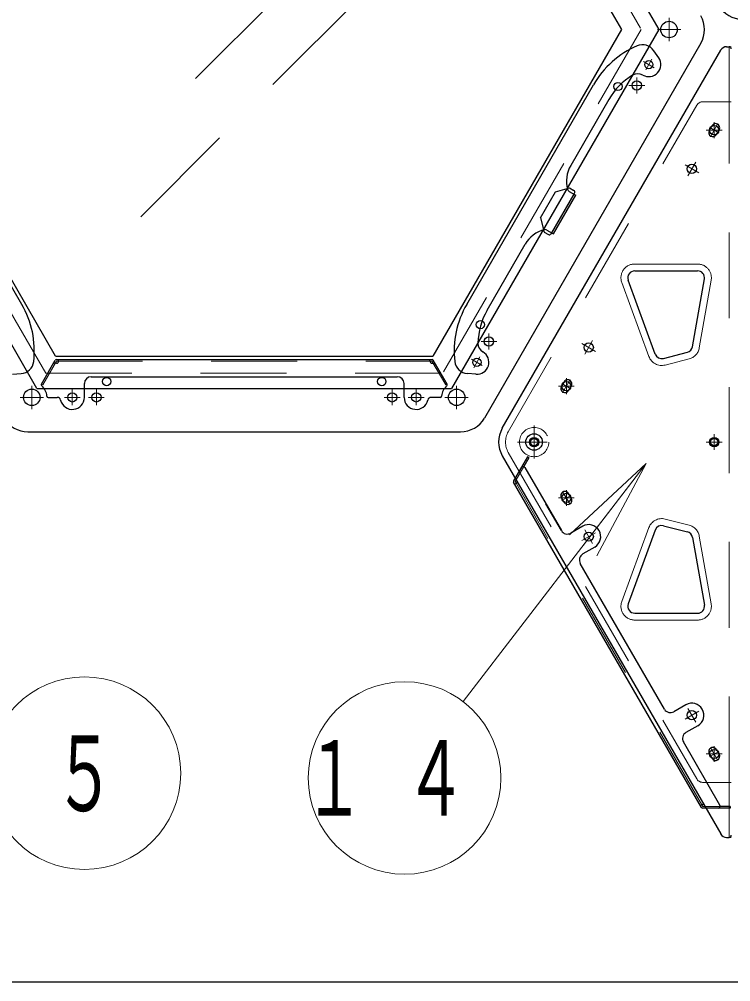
# Model space of a CAD drawing. Units: millimetres on the paper, scale 1:50. Extents: x -385 to 840, y 0 to 267.
# Drawn here: x 192.46 to 213.15, y 56.82 to 84.82 of the extents above; entities that cross this region are included whole.
import ezdxf
from ezdxf.enums import TextEntityAlignment as Align

# ---------------------------------------------------------------- set-up
doc = ezdxf.new("R2010")
doc.units = ezdxf.units.MM
doc.linetypes.add('USER1', pattern=[4.5, 2.5, -2])
doc.linetypes.add('USER2', pattern=[6, 3, -1, 1, -1])
doc.layers.add('1_50', color=7, linetype='Continuous', lineweight=25)
doc.styles.add('ＭＳ ゴシック', font='')
doc.styles.get('ＭＳ ゴシック').set_extended_font_data('MS Gothic')

msp = doc.modelspace()

# ---------------------------------------------------------------- linework, layer by layer
at = {"layer": '1_50', "color": 4}
for p, q in [((205.032, 94.957), (211.06, 84.517)), ((204.49, 94.017), (209.974, 84.517)), ((192.977, 74.077), (186.95, 84.517)), ((193.52, 75.017), (188.035, 84.517)), ((209.974, 84.517), (204.49, 75.017)), ((211.06, 84.517), (205.032, 74.077)), ((193.52, 75.017), (204.49, 75.017)), ((192.977, 74.077), (205.032, 74.077))]:
    msp.add_line(p, q, dxfattribs=at)
at = {"layer": '1_50', "color": 4, "linetype": 'USER1', "lineweight": 13}
for p, q in [((204.778, 94.517), (210.552, 84.517)), ((193.231, 74.517), (187.458, 84.517)), ((210.552, 84.517), (204.778, 74.517)), ((213.105, 84.017), (213.105, 82.417)), ((213.105, 84.017), (213.169, 84.017)), ((212.342, 82.417), (213.169, 82.417)), ((213.105, 62.617), (213.105, 82.417)), ((206.683, 72.817), (212.168, 82.317)), ((210.361, 77.696), (212.191, 77.696)), ((210.772, 75.007), (209.985, 77.158)), ((212.238, 75.255), (212.585, 77.226)), ((211.248, 74.757), (211.944, 74.936)), ((193.231, 74.517), (204.778, 74.517)), ((206.683, 72.217), (212.168, 62.717)), ((210.772, 70.027), (209.985, 67.876)), ((211.248, 70.277), (211.944, 70.098)), ((212.238, 69.78), (212.585, 67.808)), ((210.361, 67.339), (212.191, 67.339)), ((212.342, 62.617), (213.169, 62.617)), ((213.105, 62.617), (213.105, 61.017))]:
    msp.add_line(p, q, dxfattribs=at)
at = {"layer": '1_50'}
for p, q in [((197.584, 83.097), (204.883, 90.395)), ((199.838, 82.918), (203.802, 86.882)), ((195.993, 79.073), (198.29, 81.37)), ((80.225, 56.817), (240.786, 56.817))]:
    msp.add_line(p, q, dxfattribs=at)
at = {"layer": '1_50', "linetype": 'USER2', "lineweight": 13}
for p, q in [((211.36, 84.857), (211.36, 84.177)), ((211.7, 84.517), (211.02, 84.517)), ((192.827, 74.157), (192.827, 73.477)), ((205.182, 74.157), (205.182, 73.477)), ((193.167, 73.817), (192.487, 73.817)), ((205.522, 73.817), (204.842, 73.817)), ((207.434, 72.996), (207.434, 72.039)), ((206.955, 72.517), (207.817, 72.517))]:
    msp.add_line(p, q, dxfattribs=at)
at = {"layer": '1_50', "color": 131}
for p, q in [((212.284, 84.117), (205.991, 73.217)), ((213.034, 84.017), (213.109, 84.017)), ((206.51, 72.917), (212.861, 83.917)), ((210.361, 77.496), (212.191, 77.496)), ((210.96, 75.076), (210.173, 77.227)), ((212.041, 75.289), (212.388, 77.261)), ((211.198, 74.951), (211.894, 75.13)), ((192.712, 72.817), (205.298, 72.817)), ((206.51, 72.117), (212.861, 61.117)), ((211.198, 70.083), (211.894, 69.904)), ((210.96, 69.958), (210.173, 67.807)), ((212.041, 69.745), (212.388, 67.773)), ((210.361, 67.539), (212.191, 67.539)), ((213.034, 61.017), (213.109, 61.017))]:
    msp.add_line(p, q, dxfattribs=at)
at = {"layer": '1_50', "color": 70}
for p, q in [((211.059, 83.696), (210.917, 83.902)), ((192.535, 76.523), (188.847, 82.912)), ((205.474, 76.523), (209.163, 82.912)), ((209.608, 82.482), (208.499, 80.561)), ((212.529, 81.582), (212.609, 81.72)), ((212.737, 81.462), (212.817, 81.6)), ((208.457, 79.81), (208.652, 79.698)), ((207.946, 78.604), (208.596, 79.73)), ((208.002, 78.572), (208.652, 79.698)), ((207.807, 78.684), (208.002, 78.572)), ((206.069, 76.352), (207.178, 78.273)), ((192.266, 74.488), (192.516, 74.508)), ((205.743, 74.488), (205.494, 74.508)), ((208.309, 74.272), (208.229, 74.134)), ((208.517, 74.152), (208.437, 74.014)), ((208.309, 70.762), (208.229, 70.9)), ((208.517, 70.882), (208.437, 71.02)), ((212.737, 63.572), (212.817, 63.434)), ((212.529, 63.452), (212.609, 63.314))]:
    msp.add_line(p, q, dxfattribs=at)
at = {"layer": '1_50', "color": 190, "linetype": 'USER2', "lineweight": 13}
for p, q in [((210.615, 83.587), (210.927, 83.407)), ((210.681, 83.341), (210.861, 83.653)), ((205.615, 74.927), (205.927, 74.747)), ((205.861, 74.993), (205.681, 74.681))]:
    msp.add_line(p, q, dxfattribs=at)
at = {"layer": '1_50', "color": 2, "linetype": 'USER2', "lineweight": 13}
for p, q in [((210.191, 82.891), (210.651, 82.891)), ((210.421, 82.661), (210.421, 83.121)), ((212.673, 81.821), (212.673, 81.361)), ((212.903, 81.591), (212.443, 81.591)), ((211.908, 80.266), (212.138, 80.664)), ((212.222, 80.35), (211.824, 80.58)), ((206.121, 75.213), (206.121, 75.673)), ((205.891, 75.443), (206.351, 75.443)), ((209.222, 75.154), (208.824, 75.384)), ((208.908, 75.07), (209.138, 75.468)), ((208.373, 74.373), (208.373, 73.913)), ((194.005, 74.047), (194.005, 73.587)), ((194.705, 73.587), (194.705, 74.047)), ((203.305, 73.587), (203.305, 74.047)), ((204.005, 74.047), (204.005, 73.587)), ((208.603, 74.143), (208.143, 74.143)), ((194.235, 73.817), (193.775, 73.817)), ((194.935, 73.817), (194.475, 73.817)), ((203.535, 73.817), (203.075, 73.817)), ((204.235, 73.817), (203.775, 73.817)), ((207.434, 72.747), (207.434, 72.287)), ((212.673, 72.747), (212.673, 72.287)), ((207.664, 72.517), (207.204, 72.517)), ((212.903, 72.517), (212.443, 72.517)), ((208.373, 71.121), (208.373, 70.661)), ((208.603, 70.891), (208.143, 70.891)), ((208.824, 69.65), (209.222, 69.88)), ((209.222, 69.88), (208.824, 69.65)), ((208.908, 69.964), (209.138, 69.566)), ((208.908, 69.964), (209.138, 69.566)), ((211.824, 64.454), (212.222, 64.684)), ((212.222, 64.684), (211.824, 64.454)), ((211.908, 64.768), (212.138, 64.37)), ((211.908, 64.768), (212.138, 64.37)), ((212.673, 63.673), (212.673, 63.213)), ((212.903, 63.443), (212.443, 63.443))]:
    msp.add_line(p, q, dxfattribs=at)
at = {"layer": '1_50', "color": 70, "linetype": 'USER2', "lineweight": 13}
for p, q in [((212.563, 81.4), (212.783, 81.782)), ((212.803, 81.516), (212.543, 81.666)), ((208.503, 74.068), (208.243, 74.218)), ((208.483, 74.334), (208.263, 73.952)), ((208.503, 70.966), (208.243, 70.816)), ((208.483, 70.7), (208.263, 71.082)), ((212.563, 63.634), (212.783, 63.252)), ((212.803, 63.518), (212.543, 63.368))]:
    msp.add_line(p, q, dxfattribs=at)
at = {"layer": '1_50', "color": 40}
for p, q in [((208.058, 79.798), (208.468, 79.908)), ((208.468, 79.908), (208.589, 79.838)), ((207.618, 79.036), (208.058, 79.798)), ((207.931, 78.578), (208.611, 79.756)), ((207.618, 79.036), (207.728, 78.626)), ((207.728, 78.626), (207.849, 78.556))]:
    msp.add_line(p, q, dxfattribs=at)
at = {"layer": '1_50', "color": 190}
for p, q in [((193.106, 74.2), (193.508, 74.897)), ((193.546, 74.811), (193.482, 74.811)), ((193.543, 74.917), (204.466, 74.917)), ((193.606, 74.871), (193.606, 74.917)), ((204.403, 74.871), (204.403, 74.917)), ((204.463, 74.811), (204.528, 74.811)), ((204.903, 74.2), (204.501, 74.897)), ((194.355, 73.817), (194.355, 74.217)), ((194.555, 74.417), (203.455, 74.417)), ((203.655, 73.817), (203.655, 74.217)), ((193.305, 73.817), (193.566, 73.817)), ((204.704, 73.817), (204.443, 73.817)), ((207.241, 72.083), (206.839, 71.387)), ((207.281, 72.06), (207.134, 71.805)), ((207.281, 72.06), (207.241, 72.083)), ((207.168, 71.777), (208.228, 69.941)), ((206.933, 71.397), (206.901, 71.453)), ((212.301, 61.887), (206.839, 71.347)), ((206.911, 71.315), (206.871, 71.292)), ((208.228, 69.941), (207.778, 70.721)), ((208.848, 70.068), (208.501, 69.868)), ((209.198, 69.462), (208.851, 69.262)), ((211.228, 64.745), (208.778, 68.989)), ((211.848, 64.872), (211.501, 64.672)), ((212.198, 64.266), (211.851, 64.066)), ((212.838, 61.957), (211.778, 63.793)), ((212.309, 61.965), (212.269, 61.942)), ((212.391, 61.943), (212.423, 61.887)), ((213.139, 61.913), (212.844, 61.913)), ((213.139, 61.913), (213.139, 61.867)), ((213.139, 61.867), (212.336, 61.867))]:
    msp.add_line(p, q, dxfattribs=at)
at = {"layer": '1_50', "color": 190, "linetype": 'USER1', "lineweight": 13}
for p, q in [((193.146, 74.178), (193.546, 74.871)), ((193.546, 74.871), (204.463, 74.871)), ((204.863, 74.178), (204.463, 74.871)), ((193.146, 74.178), (193.107, 74.201)), ((204.863, 74.178), (204.903, 74.201)), ((207.134, 71.805), (206.881, 71.367)), ((212.339, 61.913), (206.881, 71.367)), ((212.844, 61.913), (212.339, 61.913))]:
    msp.add_line(p, q, dxfattribs=at)
at = {"layer": '1_50', "color": 131, "linetype": 'USER2', "lineweight": 13}
for p, q in [((207.434, 72.662), (207.434, 72.372)), ((212.673, 72.662), (212.673, 72.372)), ((207.579, 72.517), (207.289, 72.517)), ((212.818, 72.517), (212.528, 72.517))]:
    msp.add_line(p, q, dxfattribs=at)
at = {"layer": '1_50', "lineweight": 13}
for p, q in [((210.692, 71.89), (205.374, 64.966)), ((208.468, 69.815), (210.692, 71.89)), ((210.692, 71.89), (208.865, 69.511)), ((210.692, 71.89), (209.261, 69.206))]:
    msp.add_line(p, q, dxfattribs=at)
at = {"layer": '1_50', "linetype": 'USER1', "lineweight": 13}
msp.add_line((213.105, 61.017), (213.169, 61.017), dxfattribs=at)
at = {"layer": '1_50', "color": 131}
for centre, radius in [((211.36, 84.517), 0.24), ((192.827, 73.817), 0.24), ((205.182, 73.817), 0.24), ((207.434, 72.517), 0.24), ((207.434, 72.517), 0.105), ((212.673, 72.517), 0.105)]:
    msp.add_circle(centre, radius, dxfattribs=at)
at = {"layer": '1_50', "color": 190}
for centre in [(210.771, 83.497), (205.771, 74.837)]:
    msp.add_circle(centre, 0.12, dxfattribs=at)
at = {"layer": '1_50', "color": 4}
for centre in [(209.873, 82.861), (205.873, 75.933), (195.005, 74.277), (203.005, 74.277)]:
    msp.add_circle(centre, 0.12, dxfattribs=at)
at = {"layer": '1_50', "color": 2}
for centre in [(210.421, 82.891), (212.673, 81.591), (212.023, 80.465), (206.121, 75.443), (209.023, 75.269), (208.373, 74.143), (194.005, 73.817), (194.705, 73.817), (203.305, 73.817), (204.005, 73.817), (207.434, 72.517), (212.673, 72.517), (208.373, 70.891), (209.023, 69.765), (209.023, 69.765), (212.023, 64.569), (212.023, 64.569), (212.673, 63.443)]:
    msp.add_circle(centre, 0.135, dxfattribs=at)
at = {"layer": '1_50', "color": 4, "linetype": 'USER1', "lineweight": 13}
msp.add_circle((207.434, 72.517), 0.427, dxfattribs=at)
at = {"layer": '1_50', "lineweight": 13}
for centre in [(194.357, 62.884), (203.668, 62.745)]:
    msp.add_circle(centre, 2.8, dxfattribs=at)
at = {"layer": '1_50', "color": 131}
for centre, radius, start, end in [((213.496, 85.617), 0.8, 210, 270), ((211.591, 84.517), 0.8, 330, 30), ((213.034, 83.817), 0.2, 90, 150), ((213.109, 83.957), 0.06, 0, 90), ((210.361, 77.296), 0.2, 90, 200.1055), ((212.191, 77.296), 0.2, 350.0279, 90), ((211.148, 75.145), 0.2, 200.1055, 284.4383), ((211.844, 75.324), 0.2, 284.4383, 350.0279), ((192.712, 73.617), 0.8, 210, 270), ((205.298, 73.617), 0.8, 270, 330), ((207.203, 72.517), 0.8, 150, 210), ((211.148, 69.89), 0.2, 75.5617, 159.8945), ((211.844, 69.71), 0.2, 9.9721, 75.5617), ((210.361, 67.739), 0.2, 159.8945, 270), ((212.191, 67.739), 0.2, 270, 9.9721), ((213.034, 61.217), 0.2, 210, 270), ((213.109, 61.077), 0.06, 270, 0)]:
    msp.add_arc(centre, radius, start, end, dxfattribs=at)
at = {"layer": '1_50', "color": 70}
for centre, radius, start, end in [((211.512, 81.555), 2.713, 113.5555, 150), ((210.588, 83.675), 0.4, 34.5491, 113.5555), ((210.771, 83.497), 0.35, 240, 34.5491), ((211.34, 81.482), 2, 121.3056, 150), ((210.451, 82.943), 0.29, 60, 121.3056), ((212.713, 81.66), 0.12, 330, 150), ((212.633, 81.522), 0.12, 150, 330), ((209.278, 80.111), 0.9, 150, 195.5225), ((208.507, 79.897), 0.1, 195.5225, 240), ((207.957, 77.823), 0.9, 104.4775, 150), ((207.757, 78.598), 0.1, 60, 104.4775), ((190.186, 75.166), 2.713, 353.5555, 30), ((207.824, 75.166), 2.713, 150, 186.4445), ((207.801, 75.352), 2, 150, 178.6944), ((206.091, 75.391), 0.29, 178.6944, 240), ((205.771, 74.837), 0.35, 265.4509, 60), ((192.484, 74.907), 0.4, 274.5491, 353.5555), ((205.525, 74.907), 0.4, 186.4445, 265.4509), ((208.413, 74.212), 0.12, 330, 150), ((208.333, 74.074), 0.12, 150, 330), ((208.333, 70.96), 0.12, 30, 210), ((208.413, 70.822), 0.12, 210, 30), ((212.633, 63.512), 0.12, 30, 210), ((212.713, 63.374), 0.12, 210, 30)]:
    msp.add_arc(centre, radius, start, end, dxfattribs=at)
at = {"layer": '1_50', "color": 4, "linetype": 'USER1', "lineweight": 13}
for centre, radius, start, end in [((212.342, 82.217), 0.2, 90, 150), ((210.361, 77.296), 0.4, 90, 200.1055), ((212.191, 77.296), 0.4, 350.0279, 90), ((211.844, 75.324), 0.4, 284.4383, 350.0279), ((211.148, 75.145), 0.4, 200.1055, 284.4383), ((207.203, 72.517), 0.6, 150, 210), ((211.148, 69.89), 0.4, 75.5617, 159.8945), ((211.844, 69.71), 0.4, 9.9721, 75.5617), ((210.361, 67.739), 0.4, 159.8945, 270), ((212.191, 67.739), 0.4, 270, 9.9721), ((212.342, 62.817), 0.2, 210, 270)]:
    msp.add_arc(centre, radius, start, end, dxfattribs=at)
at = {"layer": '1_50', "color": 40}
for centre, start, end in [((208.559, 79.786), 330, 60), ((207.879, 78.608), 240, 330)]:
    msp.add_arc(centre, 0.06, start, end, dxfattribs=at)
at = {"layer": '1_50', "color": 190}
for centre, radius, start, end in [((193.482, 74.771), 0.04, 90, 150), ((193.543, 74.877), 0.04, 90, 150), ((193.546, 74.871), 0.06, 270, 0), ((204.463, 74.871), 0.06, 180, 270), ((204.466, 74.877), 0.04, 30, 90), ((204.528, 74.771), 0.04, 30, 90), ((194.555, 74.217), 0.2, 90, 180), ((203.455, 74.217), 0.2, 0, 90), ((193.141, 74.18), 0.04, 150, 229.1931), ((192.827, 73.817), 0.44, 4.7802, 49.1931), ((205.182, 73.817), 0.44, 130.8069, 175.2198), ((204.869, 74.18), 0.04, 310.8069, 30), ((193.305, 73.857), 0.04, 184.7802, 270), ((193.566, 73.717), 0.1, 12.8396, 90), ((194.005, 73.817), 0.35, 192.8396, 0), ((204.005, 73.817), 0.35, 180, 347.1604), ((204.443, 73.717), 0.1, 90, 167.1604), ((204.704, 73.857), 0.04, 270, 355.2198), ((207.116, 71.747), 0.06, 30, 150), ((206.935, 71.473), 0.04, 150, 210), ((206.874, 71.367), 0.04, 150, 210), ((206.881, 71.367), 0.06, 300, 30), ((209.023, 69.765), 0.35, 300, 120), ((208.401, 70.041), 0.2, 210, 300), ((208.951, 69.089), 0.2, 120, 210), ((211.401, 64.845), 0.2, 210, 300), ((212.023, 64.569), 0.35, 300, 120), ((211.951, 63.893), 0.2, 120, 210), ((212.336, 61.907), 0.04, 210, 270), ((212.339, 61.913), 0.06, 30, 120), ((212.458, 61.907), 0.04, 210, 270), ((212.786, 61.927), 0.06, 270, 30)]:
    msp.add_arc(centre, radius, start, end, dxfattribs=at)

# ---------------------------------------------------------------- texts
at = {"layer": '1_50', "style": 'ＭＳ ゴシック', "width": 0.6}
msp.add_text('５', height=2.199, dxfattribs=at).set_placement((194.357, 62.884), align=Align.MIDDLE_CENTER)
at = {"layer": '1_50', "insert": (203.668, 62.745), "char_height": 2.199, "attachment_point": 5, "style": 'ＭＳ ゴシック'}
msp.add_mtext('\\T1.64;\\W0.6;１４', dxfattribs=at)

doc.saveas('drawing.dxf')
